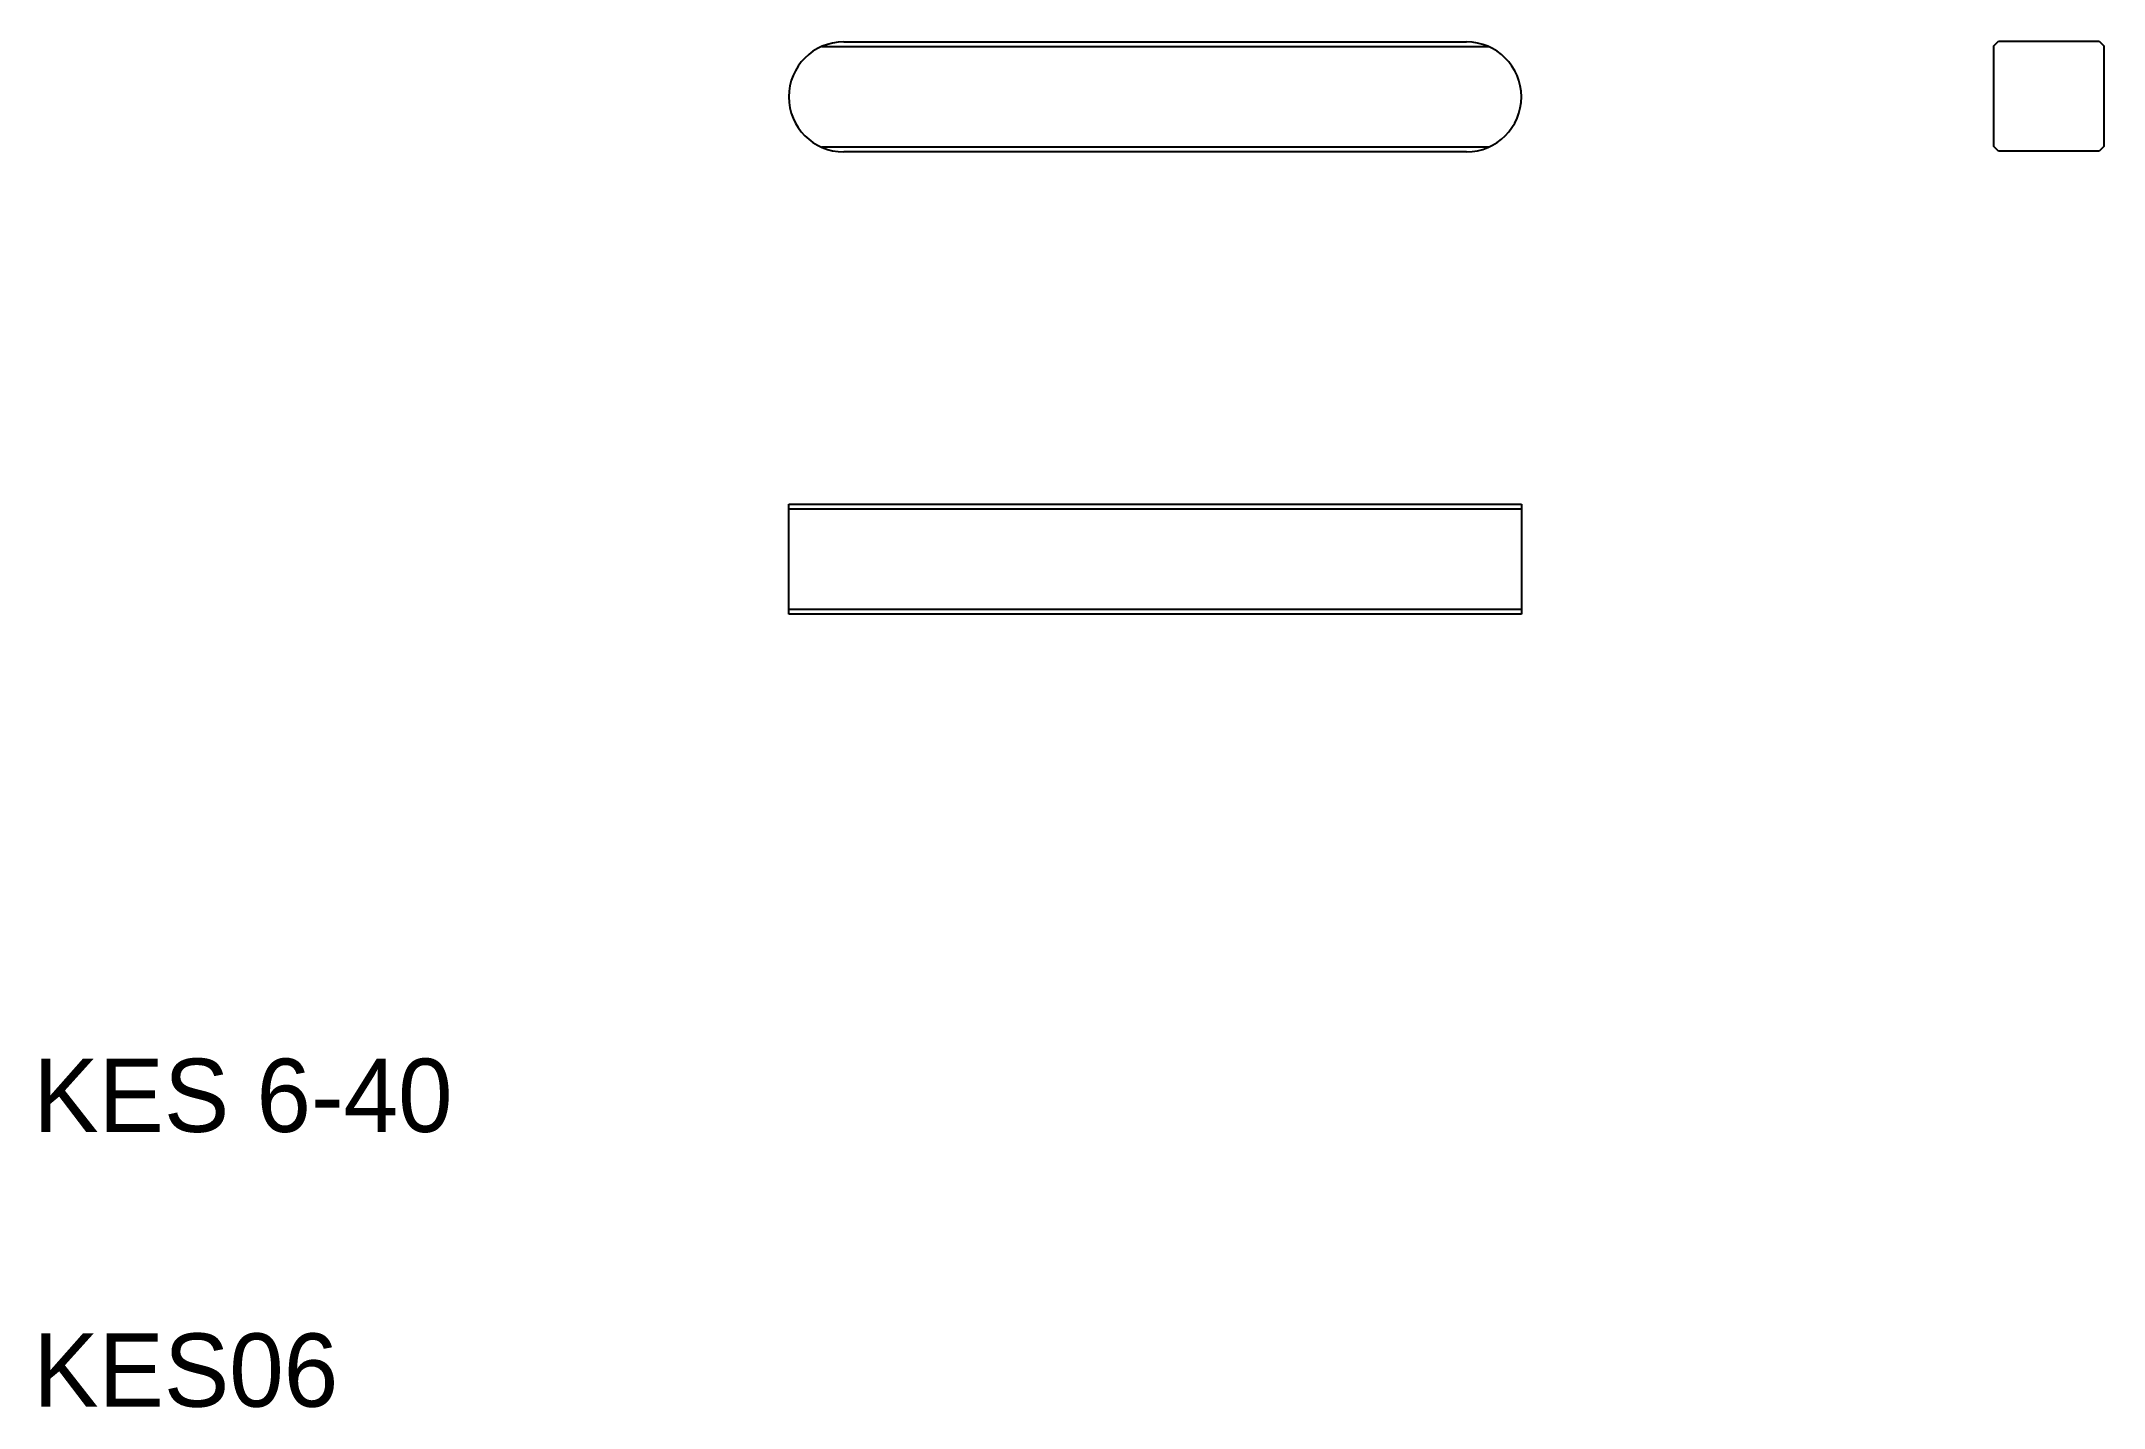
# Model space of a CAD drawing. Extents: x 10 to 123, y 10 to 85.
import ezdxf

# ---------------------------------------------------------------- set-up
doc = ezdxf.new("R2010")
doc.units = 0
doc.layers.get('0').update_dxf_attribs({"linetype": 'CONTINUOUS'})

msp = doc.modelspace()

# ---------------------------------------------------------------- linework, layer by layer
at = {"color": 7, "linetype": 'CONTINUOUS'}
for p, q in [((54.25, 84.51), (88.25, 84.51)), ((117.05, 84.3), (117.3, 84.55)), ((117.3, 84.55), (122.8, 84.55)), ((122.8, 84.55), (123.05, 84.3)), ((117.05, 78.8), (117.05, 84.3)), ((123.05, 84.3), (123.05, 78.8)), ((88.25, 78.51), (54.25, 78.51)), ((117.3, 78.55), (117.05, 78.8)), ((122.8, 78.55), (117.3, 78.55)), ((123.05, 78.8), (122.8, 78.55)), ((51.25, 59.27), (91.25, 59.27)), ((51.25, 53.27), (51.25, 59.27)), ((91.25, 59.27), (91.25, 53.27)), ((91.25, 53.27), (51.25, 53.27))]:
    msp.add_line(p, q, dxfattribs=at)
at = {"color": 3, "linetype": 'CONTINUOUS'}
for p, q in [((53.05, 84.26), (89.45, 84.26)), ((89.45, 78.76), (53.05, 78.76)), ((51.25, 59.02), (91.25, 59.02)), ((91.25, 53.52), (51.25, 53.52))]:
    msp.add_line(p, q, dxfattribs=at)
at = {"color": 7, "linetype": 'CONTINUOUS'}
for centre, start, end in [((54.25, 81.51), 90, 180), ((88.25, 81.51), 0, 90), ((54.25, 81.51), 180, 270), ((88.25, 81.51), 270, 0)]:
    msp.add_arc(centre, 3, start, end, dxfattribs=at)

# ---------------------------------------------------------------- texts
for s, p in [('KES 6-40', (10, 25)), ('KES06', (10, 10))]:
    msp.add_text(s, height=4, dxfattribs=at).set_placement(p)

doc.saveas('drawing.dxf')
